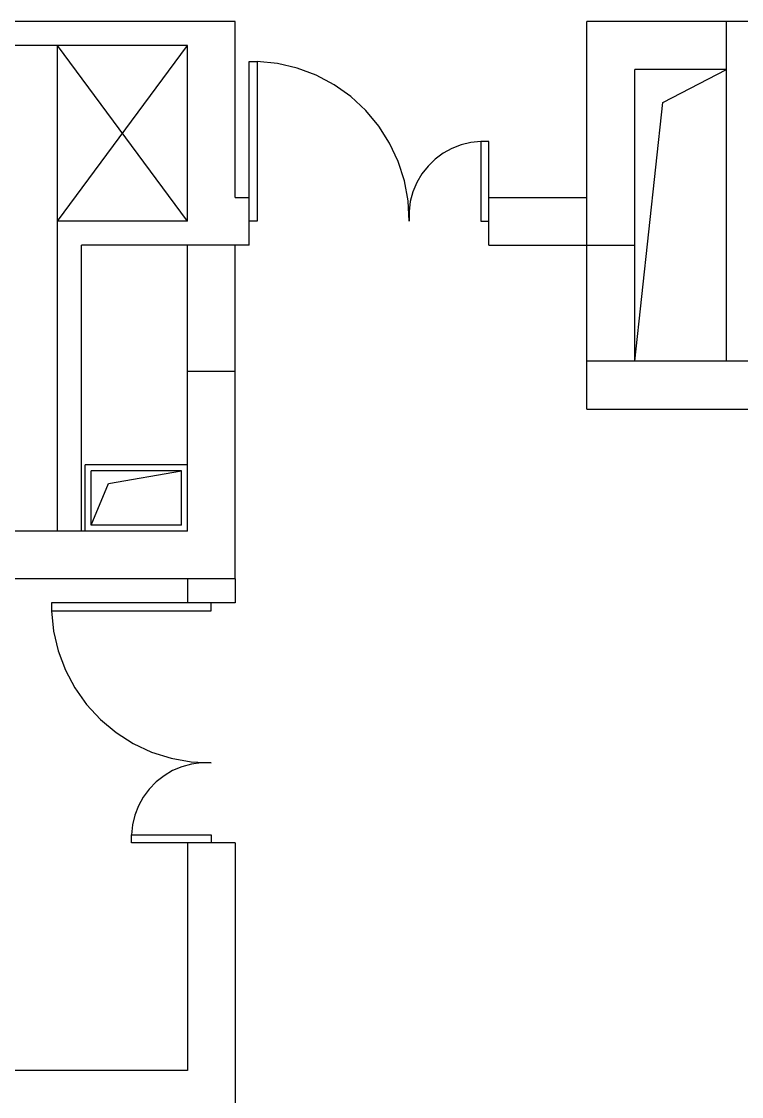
# Model space of a CAD drawing. Header units: centimetres. Extents: x 1966 to 8787, y 7398 to 12383.
# Drawn here: x 7062 to 7423, y 10818 to 11356 of the extents above; entities that cross this region are included whole.
import ezdxf

# ---------------------------------------------------------------- set-up
doc = ezdxf.new("R2010")
doc.units = ezdxf.units.CM

msp = doc.modelspace()

# ---------------------------------------------------------------- linework, layer by layer
for p, q in [((7169.51, 11356.49), (7026.51, 11356.49)), ((7169.51, 11332.49), (7169.51, 11356.49)), ((7415.51, 11356.49), (7345.51, 11356.49)), ((7345.51, 11332.49), (7345.51, 11356.49)), ((7415.51, 11332.49), (7415.51, 11356.49)), ((7687.51, 11356.49), (7415.51, 11356.49)), ((7145.51, 11344.49), (7026.51, 11344.49)), ((7080.51, 11256.49), (7080.51, 11344.49)), ((7145.51, 11256.49), (7080.51, 11344.49)), ((7080.51, 11256.49), (7145.51, 11344.49)), ((7145.51, 11256.49), (7145.51, 11344.49)), ((7176.51, 11336.49), (7180.51, 11336.49)), ((7176.51, 11268.49), (7176.51, 11336.49)), ((7190.64, 11335.47), (7180.51, 11336.49)), ((7180.51, 11336.49), (7180.51, 11256.49)), ((7169.51, 11268.49), (7169.51, 11332.49)), ((7200.55, 11333.16), (7190.64, 11335.47)), ((7210.08, 11329.58), (7200.55, 11333.16)), ((7345.51, 11268.49), (7345.51, 11332.49)), ((7415.51, 11332.49), (7369.51, 11332.49)), ((7369.51, 11244.49), (7369.51, 11332.49)), ((7383.61, 11315.95), (7415.51, 11332.49)), ((7415.51, 11186.49), (7415.51, 11332.49)), ((7219.07, 11324.81), (7210.08, 11329.58)), ((7227.37, 11318.92), (7219.07, 11324.81)), ((7234.85, 11312.01), (7227.37, 11318.92)), ((7369.51, 11186.49), (7383.61, 11315.95)), ((7241.37, 11304.19), (7234.85, 11312.01)), ((7246.82, 11295.6), (7241.37, 11304.19)), ((7251.13, 11286.38), (7246.82, 11295.6)), ((7282.68, 11294.79), (7278.03, 11292.98)), ((7287.54, 11295.97), (7282.68, 11294.79)), ((7292.51, 11296.49), (7287.54, 11295.97)), ((7292.51, 11296.49), (7292.51, 11256.49)), ((7296.51, 11296.49), (7292.51, 11296.49)), ((7296.51, 11268.49), (7296.51, 11296.49)), ((7273.65, 11290.56), (7269.64, 11287.59)), ((7278.03, 11292.98), (7273.65, 11290.56)), ((7254.21, 11276.68), (7251.13, 11286.38)), ((7266.05, 11284.1), (7262.97, 11280.18)), ((7269.64, 11287.59), (7266.05, 11284.1)), ((7262.97, 11280.18), (7260.43, 11275.87)), ((7256.01, 11266.66), (7254.21, 11276.68)), ((7260.43, 11275.87), (7258.48, 11271.27)), ((7169.51, 11268.49), (7176.51, 11268.49)), ((7176.51, 11256.49), (7176.51, 11268.49)), ((7176.51, 11244.49), (7176.51, 11268.49)), ((7256.51, 11256.49), (7256.01, 11266.66)), ((7257.17, 11266.44), (7256.51, 11261.49)), ((7258.48, 11271.27), (7257.17, 11266.44)), ((7296.51, 11268.49), (7345.51, 11268.49)), ((7296.51, 11256.49), (7296.51, 11268.49)), ((7345.51, 11244.49), (7345.51, 11268.49)), ((7256.51, 11261.49), (7256.51, 11256.49)), ((7080.51, 11101.49), (7080.51, 11256.49)), ((7145.51, 11256.49), (7080.51, 11256.49)), ((7180.51, 11256.49), (7176.51, 11256.49)), ((7292.51, 11256.49), (7296.51, 11256.49)), ((7296.51, 11244.49), (7296.51, 11256.49)), ((7092.51, 11101.49), (7092.51, 11244.49)), ((7145.51, 11244.49), (7092.51, 11244.49)), ((7169.51, 11244.49), (7145.51, 11244.49)), ((7145.51, 11181.54), (7145.51, 11244.49)), ((7176.51, 11244.49), (7169.51, 11244.49)), ((7169.51, 11181.54), (7169.51, 11244.49)), ((7296.51, 11244.49), (7345.51, 11244.49)), ((7345.51, 11244.49), (7369.51, 11244.49)), ((7345.51, 11186.49), (7345.51, 11244.49)), ((7369.51, 11186.49), (7369.51, 11244.49)), ((7345.51, 11162.49), (7345.51, 11186.49)), ((7369.51, 11186.49), (7345.51, 11186.49)), ((7415.51, 11186.49), (7369.51, 11186.49)), ((7427.51, 11186.49), (7415.51, 11186.49)), ((7145.51, 11181.54), (7169.51, 11181.54)), ((7145.51, 11134.64), (7145.51, 11181.54)), ((7169.51, 11077.49), (7169.51, 11181.54)), ((7345.51, 11162.49), (7563.51, 11162.49)), ((7145.51, 11134.64), (7094.3, 11134.64)), ((7094.3, 11101.49), (7094.3, 11134.64)), ((7142.51, 11131.64), (7097.3, 11131.64)), ((7097.3, 11104.49), (7097.3, 11131.64)), ((7106.1, 11125.24), (7142.51, 11131.64)), ((7142.51, 11104.49), (7142.51, 11131.64)), ((7145.51, 11101.49), (7145.51, 11134.64)), ((7097.3, 11104.49), (7106.1, 11125.24)), ((7080.51, 11101.49), (6720.51, 11101.49)), ((7092.51, 11101.49), (7080.51, 11101.49)), ((7094.3, 11101.49), (7092.51, 11101.49)), ((7145.51, 11101.49), (7094.3, 11101.49)), ((7142.51, 11104.49), (7097.3, 11104.49)), ((7145.51, 11077.49), (6995.51, 11077.49)), ((7145.51, 11077.49), (7145.51, 11065.49)), ((7169.51, 11077.49), (7145.51, 11077.49)), ((7169.51, 11077.49), (7169.51, 11065.49)), ((7077.51, 11065.49), (7077.51, 11061.49)), ((7145.51, 11065.49), (7077.51, 11065.49)), ((7157.51, 11065.49), (7145.51, 11065.49)), ((7169.51, 11065.49), (7145.51, 11065.49)), ((7157.51, 11061.49), (7157.51, 11065.49)), ((7077.51, 11061.49), (7157.51, 11061.49)), ((7077.51, 11061.49), (7078.53, 11051.36)), ((7078.53, 11051.36), (7080.85, 11041.45)), ((7080.85, 11041.45), (7084.42, 11031.92)), ((7084.42, 11031.92), (7089.19, 11022.93)), ((7089.19, 11022.93), (7095.08, 11014.63)), ((7095.08, 11014.63), (7102, 11007.16)), ((7102, 11007.16), (7109.81, 11000.64)), ((7109.81, 11000.64), (7118.4, 10995.18)), ((7118.4, 10995.18), (7127.63, 10990.88)), ((7127.63, 10990.88), (7137.33, 10987.8)), ((7137.33, 10987.8), (7147.35, 10985.99)), ((7138.13, 10981.58), (7133.83, 10979.04)), ((7142.74, 10983.52), (7138.13, 10981.58)), ((7147.56, 10984.83), (7142.74, 10983.52)), ((7147.35, 10985.99), (7157.51, 10985.49)), ((7152.51, 10985.5), (7147.56, 10984.83)), ((7157.51, 10985.49), (7152.51, 10985.5)), ((7129.9, 10975.95), (7126.42, 10972.37)), ((7133.83, 10979.04), (7129.9, 10975.95)), ((7126.42, 10972.37), (7123.44, 10968.35)), ((7123.44, 10968.35), (7121.02, 10963.98)), ((7121.02, 10963.98), (7119.21, 10959.32)), ((7118.03, 10954.46), (7117.51, 10949.49)), ((7119.21, 10959.32), (7118.03, 10954.46)), ((7117.51, 10945.49), (7117.51, 10949.49)), ((7117.51, 10949.49), (7157.51, 10949.49)), ((7157.51, 10949.49), (7157.51, 10945.49)), ((7145.51, 10945.49), (7117.51, 10945.49)), ((7145.51, 10945.49), (7145.51, 10831.49)), ((7157.51, 10945.49), (7145.51, 10945.49)), ((7169.51, 10945.49), (7157.51, 10945.49)), ((7169.51, 10945.49), (7169.51, 10807.49)), ((7145.51, 10831.49), (6995.51, 10831.49))]:
    msp.add_line(p, q)

doc.saveas('drawing.dxf')
